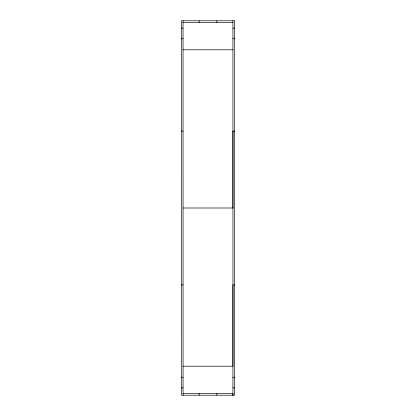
<?xml version="1.0" encoding="UTF-8"?>
<svg xmlns="http://www.w3.org/2000/svg" width="416" height="416" viewBox="0 0 416 416"><rect width="100%" height="100%" fill="white"/><g stroke="black" fill="none" stroke-linecap="round" stroke-linejoin="round"><path stroke-width="0.62" d="M183.05 22.391L232.924 22.391M181.459 28.137L183.05 28.137M232.924 28.137L234.515 28.137M181.459 38.74L183.05 38.74M232.924 38.74L234.515 38.74M183.05 49.79L232.924 49.79M181.459 131.102L183.076 131.102M232.924 131.102L234.541 131.102M183.05 208L232.95 208M181.459 284.898L183.076 284.898M234.541 284.898L232.924 284.898L232.924 395.2M183.071 366.21L232.95 366.21L232.95 131.102M181.459 377.26L183.05 377.26M232.924 377.26L234.515 377.26M181.459 387.863L183.05 387.863M232.924 387.863L234.515 387.863M183.076 393.609L232.95 393.609L232.95 395.2M232.924 20.8L232.924 208M216.835 20.8L216.835 22.391M216.84 393.609L216.84 395.2M199.16 20.8L199.16 22.391M199.165 393.609L199.165 395.2M183.05 20.8L183.076 395.2M234.515 20.8L181.459 20.8L181.459 395.2L234.515 395.2L234.515 20.8"/></g></svg>
